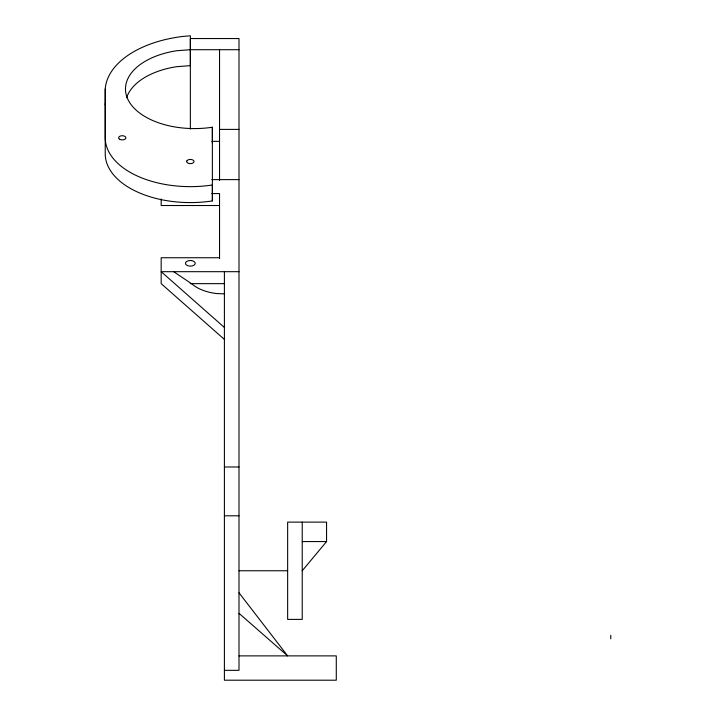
<?xml version="1.0" encoding="UTF-8"?>
<svg xmlns="http://www.w3.org/2000/svg" width="716" height="716" viewBox="0 0 716 716"><rect width="100%" height="100%" fill="white"/><g stroke="black" fill="none" stroke-linecap="round" stroke-linejoin="round"><path stroke-width="1.07" d="M105.234 88.981L105.225 153.743A85.123 48.822 0 0 0 212.384 200.919L212.384 184.979A85.123 48.822 0 0 1 105.234 137.803L105.234 88.981A97.904 56.152 0 0 1 182.884 36.435L190.358 35.8L190.358 65.648L176.637 66.686A69.031 39.595 0 0 0 126.634 97.698M212.366 143.173L212.366 127.233A69.031 39.595 0 0 1 127.824 99.229A69.031 39.595 0 0 1 176.637 50.747L190.358 49.708L239.001 49.708M302.233 570.759L326.559 541.573L326.559 522.116L287.644 522.116L287.644 619.394L302.233 619.394L302.233 522.116M219.544 129.399L239.001 129.399M211.981 141.356L219.544 141.356M211.838 179.618L239.001 179.618M211.838 193.571L219.544 193.571L219.544 258.628M219.544 205.519L161.172 205.519L161.172 199.003M219.544 257.742L161.172 257.742L161.172 283.643L224.403 339.438M239.001 271.686L161.172 271.686L224.403 327.489M190.205 283.643L224.403 283.643M224.403 466.984L239.001 466.984M224.403 515.806L239.001 515.806M302.233 541.573L326.559 541.573M239.001 570.759L287.644 570.759M239.001 655.883L336.287 655.883L336.287 680.2L224.403 680.2L224.403 271.686M224.403 670.337L239.001 670.337L239.001 38.548L190.358 38.548L190.358 129.077M224.403 293.882L216.33 293.524A38.915 22.321 0 0 1 191.781 283.849L173.657 271.686M239.001 613.317L287.644 655.883L239.001 592.785M212.366 127.233L212.384 200.919M610.775 635.208L610.775 638.851M219.544 49.708L219.544 180.414M105.234 104.921A97.904 56.152 0 0 1 105.431 102.997M186.831 160.984L186.706 161.53A3.652 2.094 0 0 0 190.349 163.624A3.652 2.094 0 0 0 194 161.53L193.875 160.984A3.652 2.094 0 0 0 190.349 159.435A3.652 2.094 0 0 0 186.831 160.984M191.619 260.624L190.358 260.526A4.86 2.792 0 0 0 185.865 262.253A4.86 2.792 0 0 0 186.921 265.287L187.923 265.734A4.86 2.792 0 0 0 194.85 264.383A4.86 2.792 0 0 0 191.619 260.624M119.679 139.289A3.652 2.094 0 0 0 125.774 138.349A3.652 2.094 0 0 0 121.308 135.789A3.652 2.094 0 0 0 119.679 139.289"/></g></svg>
